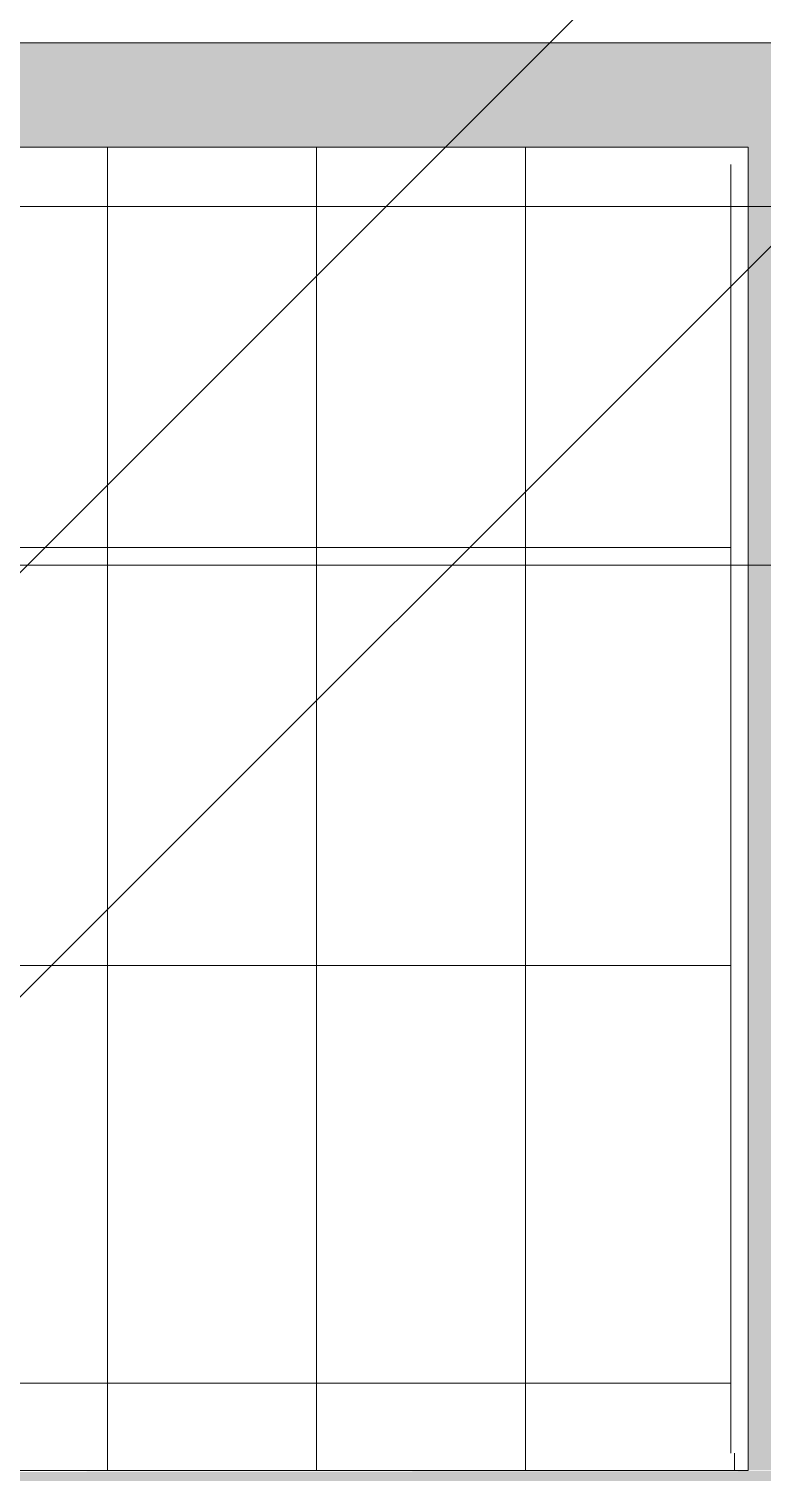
# Model space of a CAD drawing. Header units: millimetres. Extents: x -57519 to 497916, y -349472 to 446842.
# Drawn here: x 337890 to 338943, y 50105 to 52177 of the extents above; entities that cross this region are included whole.
import ezdxf

# ---------------------------------------------------------------- set-up
doc = ezdxf.new("R2010")
doc.units = ezdxf.units.MM
for name, color, linetype, lineweight in [('A-DETL-GENF', 92, 'Continuous', 5), ('A-FLOR', 192, 'Continuous', 5), ('A-FLOR-PATT', 8, 'Continuous', 5), ('A-WALL', 113, 'Continuous', 20), ('A-WALL-PATT', 111, 'Continuous', 20)]:
    doc.layers.add(name, color=color, linetype=linetype, lineweight=lineweight)

msp = doc.modelspace()

# ---------------------------------------------------------------- hatches: boundary and pattern name
at = {"layer": 'A-DETL-GENF'}
h = msp.add_hatch(dxfattribs=at)
h.set_pattern_fill('FP_40', color=250, style=0, pattern_type=2)
h.set_pattern_definition([(45, (248763.4, 0), (-1257.236, 1257.236), []), (45, (248763.4, 1905), (-1257.236, 1257.236), [])])
h.paths.add_polyline_path([(325750.1, -8642.5), (328562.7, -8642.5), (328562.7, 4657.5), (341312.7, 4657.5), (341312.7, 30557.5), (342712.7, 30557.5), (342712.7, 48907.7), (339962.7, 48907.7), (339962.7, 52157.5), (338962.7, 52157.5), (338962.7, 53757.5), (297512.7, 53757.5), (297512.7, 52247.5), (286277.7, 52247.5), (286277.7, 34407.5), (285902.7, 34407.5), (285902.7, 7407.5), (286277.7, 7407.5), (286277.7, -2267.5), (315555.2, -2267.5), (315555.2, -8642.5), (321257.1, -8642.5)], flags=0)
at = {"layer": 'A-FLOR-PATT'}
h = msp.add_hatch(dxfattribs=at)
h.set_pattern_fill('FP_25', color=256, style=0, pattern_type=2)
h.set_pattern_definition([(0, (324502.73, 34632.5), (0, 600), []), (90, (324502.73, 34632.5), (-300, 2e-14), [])])
h.paths.add_polyline_path([(338897.7, 50107.5), (338922.7, 50107.5), (338922.7, 50132.5), (338897.7, 50132.5), (338897.7, 52007.5), (337502.7, 52007.5), (337502.7, 51307.5), (336802.7, 51307.5), (336802.7, 51282.5), (336827.7, 51282.5), (336827.7, 50132.5), (336802.7, 50132.5), (336802.7, 50107.5), (336982.7, 50107.5)], flags=0)
h.paths.add_polyline_path([(336702.7, 50257.5), (336802.7, 50257.5), (336802.7, 51157.5), (336652.7, 51157.5), (336652.7, 50257.5)], flags=0)
at = {"layer": 'A-WALL-PATT', "lineweight": 5, "transparency": 33554560}
for points in [[(338948.4, 52007.5), (339077.7, 52007.5), (339077.7, 52157.5), (337502.7, 52157.5), (337502.7, 52007.5), (338922.7, 52007.5)], [(339072.7, 50107.5), (339072.7, 52007.5), (338922.7, 52007.5), (338922.7, 50107.5)], [(335221.2, 49957.5), (339902.7, 49957.5), (339902.7, 50107.5), (335215.2, 50102.7), (335215.2, 49957.5)]]:
    msp.add_hatch(color=253, dxfattribs=at).paths.add_polyline_path(points, flags=0)

# ---------------------------------------------------------------- linework, layer by layer
at = {"layer": 'A-FLOR'}
for p, q in [((339121.7, 52157.5), (322942, 52157.5)), ((335267.7, 51922.5), (339817.7, 51922.5)), ((337402.7, 51407.5), (339452.7, 51407.5)), ((338922.7, 50107.5), (338922.7, 50132.5))]:
    msp.add_line(p, q, dxfattribs=at)
at = {"layer": 'A-WALL', "lineweight": 5}
for p, q in [((337502.7, 52007.5), (338897.7, 52007.5)), ((338922.7, 50107.5), (336802.7, 50107.5))]:
    msp.add_line(p, q, dxfattribs=at)
at = {"layer": 'A-WALL', "lineweight": 18}
for p, q in [((338922.7, 52007.5), (338897.7, 52007.5)), ((338922.7, 50132.5), (338922.7, 52007.5)), ((338897.7, 51982.5), (338897.7, 50132.5))]:
    msp.add_line(p, q, dxfattribs=at)

doc.saveas('drawing.dxf')
